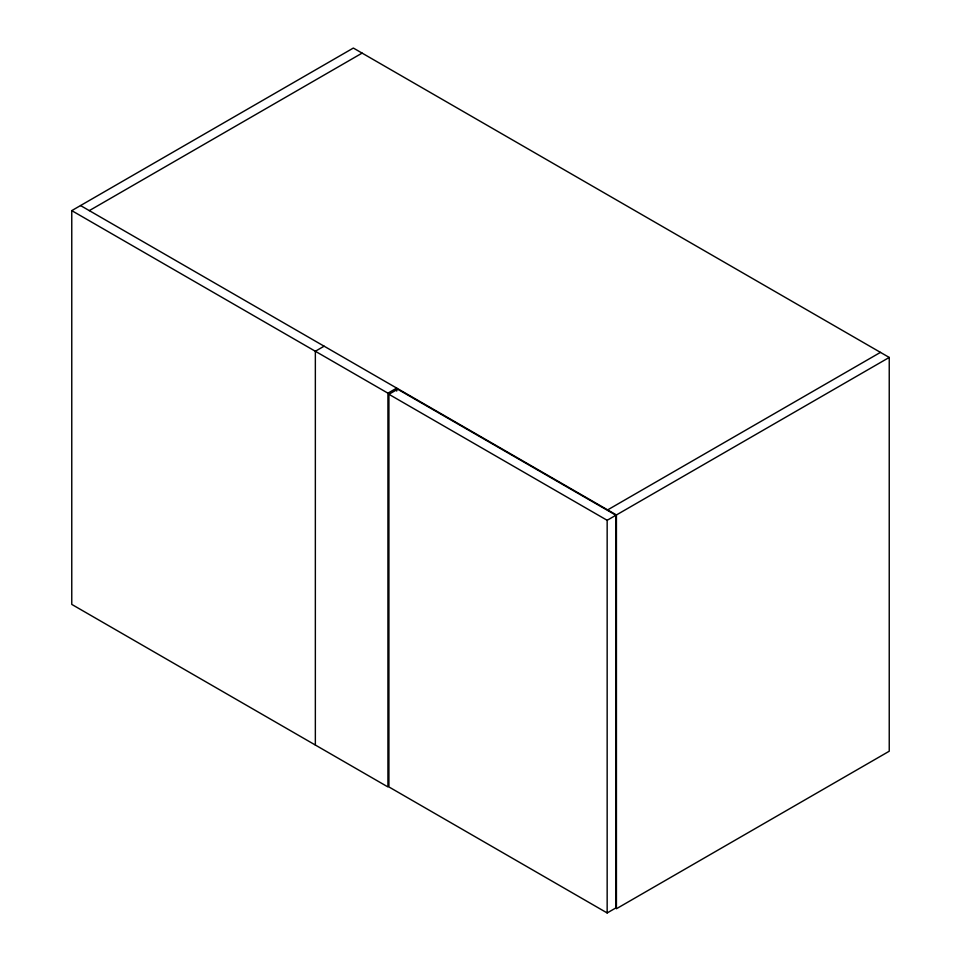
<?xml version="1.0" encoding="UTF-8"?>
<svg xmlns="http://www.w3.org/2000/svg" width="961" height="961" viewBox="0 0 961 961"><rect width="100%" height="100%" fill="white"/><g stroke="black" fill="none" stroke-linecap="round" stroke-linejoin="round"><path stroke-width="1.44" d="M71.763 210.627L387.932 393.169L387.932 786.939L71.763 604.397L71.763 210.627L353.348 48.05L889.237 357.444L889.237 751.226L616.421 908.734L616.421 514.952L80.532 205.558M89.301 210.627L362.117 53.107M324.121 346.188L315.352 351.258L315.352 745.039M387.932 393.169L396.701 388.1L396.701 391.091M388.917 394.286L397.686 389.229L615.929 515.228L615.929 907.893L607.16 912.95L388.917 786.939L388.917 394.286L607.16 520.297L615.929 515.228M607.652 509.895L880.468 352.375M616.421 514.952L889.237 357.444M607.16 520.297L607.16 912.95"/></g></svg>
